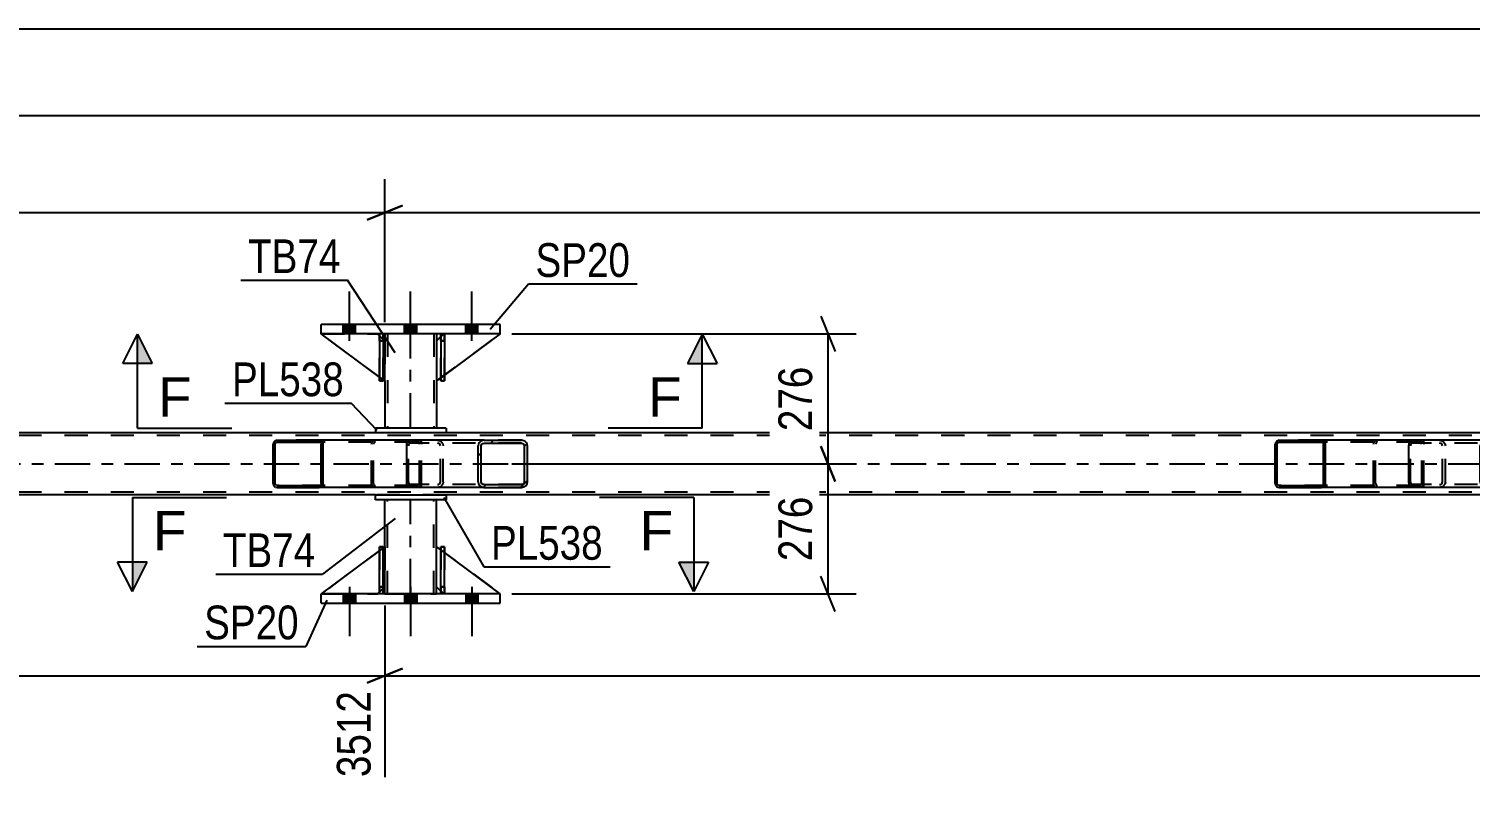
# Model space of a CAD drawing. Header units: millimetres. Extents: x 0 to 841, y 0 to 594.
# Drawn here: x 220.8 to 343.2, y 208.1 to 272.2 of the extents above; entities that cross this region are included whole.
import ezdxf

# ---------------------------------------------------------------- set-up
doc = ezdxf.new("R2010")
doc.units = ezdxf.units.MM
doc.linetypes.add('DXK_LINE_DOT2', pattern=[3.9198, 1.9599, -1.9599])
doc.linetypes.add('DXK_LINE_DOT3', pattern=[5.9187, 2.979, -0.9799, 0.9799, -0.9799])
doc.styles.add('Arial', font='ARIAL.TTF', dxfattribs={"height": 0.2})
doc.styles.add('Arial Narrow', font='ARIALN.TTF', dxfattribs={"height": 0.2})

# ---------------------------------------------------------------- blocks, each defined once
blk = doc.blocks.new('Part-318888822-3218 - 3092')
at = {"linetype": 'Continuous'}
h = blk.add_hatch(dxfattribs=at)
h.set_pattern_fill('', scale=0.7, style=0, pattern_type=0)
h.set_pattern_definition([(45, (330.9124, 237.091), (-1.57154, 1.57154), [])])
h.paths.add_polyline_path([(330.94, 236.97), (330.91, 237.09), (330.84, 237.19), (330.73, 237.26), (330.6, 237.29), (327.02, 237.29), (326.89, 237.26), (326.78, 237.19), (326.71, 237.09), (326.68, 236.97), (326.68, 233.61), (326.71, 233.49), (326.78, 233.38), (326.89, 233.31), (327.02, 233.29), (330.6, 233.29), (330.73, 233.31), (330.84, 233.38), (330.91, 233.49), (330.94, 233.61)])
h.paths.add_polyline_path([(330.76, 233.55), (330.72, 233.5), (330.66, 233.46), (330.6, 233.45), (327.02, 233.45), (326.96, 233.46), (326.9, 233.5), (326.86, 233.55), (326.85, 233.61), (326.85, 236.97), (326.86, 237.03), (326.9, 237.08), (326.96, 237.12), (327.02, 237.13), (330.6, 237.13), (330.66, 237.12), (330.72, 237.08), (330.76, 237.03), (330.77, 236.97), (330.77, 233.61)])
at = {"color": 2, "linetype": 'Continuous'}
for p, q in [((326.71, 237.09), (326.68, 236.97)), ((326.68, 233.61), (326.68, 236.97)), ((326.85, 236.97), (326.86, 237.03)), ((326.85, 233.61), (326.85, 236.97)), ((326.86, 237.03), (326.9, 237.08)), ((327.02, 237.29), (326.89, 237.26)), ((326.9, 237.08), (326.96, 237.12)), ((326.96, 237.12), (327.02, 237.13)), ((327.02, 237.29), (330.6, 237.29)), ((327.02, 237.13), (330.6, 237.13)), ((338.3, 237.29), (330.6, 237.29)), ((330.73, 237.26), (330.6, 237.29)), ((330.6, 237.13), (330.66, 237.12)), ((330.66, 237.12), (330.72, 237.08)), ((330.72, 237.08), (330.76, 237.03)), ((330.76, 237.03), (330.77, 236.97)), ((330.77, 233.61), (330.77, 236.97)), ((330.94, 236.97), (330.91, 237.09)), ((330.94, 233.61), (330.94, 236.97)), ((326.68, 233.61), (326.71, 233.49)), ((326.86, 233.55), (326.85, 233.61)), ((326.9, 233.5), (326.86, 233.55)), ((326.89, 233.31), (327.02, 233.29)), ((326.96, 233.46), (326.9, 233.5)), ((327.02, 233.45), (326.96, 233.46)), ((327.02, 233.45), (330.6, 233.45)), ((327.02, 233.29), (330.6, 233.29)), ((330.66, 233.46), (330.6, 233.45)), ((330.6, 233.29), (330.73, 233.31)), ((338.3, 233.29), (330.6, 233.29)), ((330.72, 233.5), (330.66, 233.46)), ((330.76, 233.55), (330.72, 233.5)), ((330.77, 233.61), (330.76, 233.55)), ((330.91, 233.49), (330.94, 233.61))]:
    blk.add_line(p, q, dxfattribs=at)
at = {"color": 7, "linetype": 'DXK_LINE_DOT2'}
for p, q in [((330.6, 237.29), (327.02, 237.29)), ((338.95, 237.13), (327.02, 237.13)), ((335.03, 236.97), (335.06, 237.09)), ((335.03, 233.61), (335.03, 236.97)), ((335.21, 237.03), (335.2, 236.97)), ((335.2, 233.61), (335.2, 236.97)), ((335.25, 237.08), (335.21, 237.03)), ((335.24, 237.26), (335.37, 237.29)), ((335.31, 237.12), (335.25, 237.08)), ((335.37, 237.13), (335.31, 237.12)), ((338.95, 237.29), (338.3, 237.29)), ((338.95, 237.29), (339.08, 237.26)), ((339.01, 237.12), (338.95, 237.13)), ((339.07, 237.08), (339.01, 237.12)), ((339.1, 237.03), (339.07, 237.08)), ((339.12, 236.97), (339.1, 237.03)), ((339.12, 233.61), (339.12, 236.97)), ((339.26, 237.09), (339.29, 236.97)), ((339.29, 233.61), (339.29, 236.97)), ((338.95, 233.45), (327.02, 233.45)), ((330.6, 233.29), (327.02, 233.29)), ((335.06, 233.49), (335.03, 233.61)), ((335.2, 233.61), (335.21, 233.55)), ((335.21, 233.55), (335.25, 233.5)), ((335.37, 233.29), (335.24, 233.31)), ((335.25, 233.5), (335.27, 233.49)), ((335.27, 233.49), (335.31, 233.46)), ((335.31, 233.46), (335.37, 233.45)), ((338.95, 233.29), (338.3, 233.29)), ((338.95, 233.45), (339.01, 233.46)), ((339.08, 233.31), (338.95, 233.29)), ((339.01, 233.46), (339.07, 233.5)), ((339.07, 233.5), (339.1, 233.55)), ((339.1, 233.55), (339.12, 233.61)), ((339.29, 233.61), (339.26, 233.49))]:
    blk.add_line(p, q, dxfattribs=at)
at = {"color": 2, "linetype": 'Continuous'}
for centre, start, end in [((327.01, 236.95), 110.7583, 155.68), ((330.61, 236.95), 24.32, 69.2417), ((327.01, 233.62), 204.32, 249.2417), ((330.61, 233.62), 290.7583, 335.68)]:
    blk.add_arc(centre, 0.331, start, end, dxfattribs=at)
at = {"color": 7, "linetype": 'DXK_LINE_DOT2'}
for centre, start, end in [((335.36, 236.95), 110.7583, 155.68), ((338.96, 236.95), 24.32, 69.2417), ((335.36, 233.62), 204.32, 249.2417), ((338.96, 233.62), 290.7583, 335.68)]:
    blk.add_arc(centre, 0.331, start, end, dxfattribs=at)
blk = doc.blocks.new('Part-318888822-3228 - 3092')
at = {"color": 7, "linetype": 'DXK_LINE_DOT2'}
for p, q in [((256.1, 228.25), (255.78, 228.25)), ((255.78, 224.85), (255.78, 228.25)), ((255.78, 224.25), (255.78, 228.25)), ((256.1, 228.25), (256.1, 224.85)), ((256.1, 224.25), (256.1, 228.25)), ((256.1, 224.85), (255.78, 224.85)), ((255.78, 224.25), (255.78, 224.85)), ((256.1, 224.25), (255.78, 224.25)), ((256.1, 224.85), (256.1, 224.25)), ((256.1, 224.25), (256.1, 224.25))]:
    blk.add_line(p, q, dxfattribs=at)
blk = doc.blocks.new('Part-318888822-3184 - 3092')
at = {"color": 2, "linetype": 'Continuous'}
for p, q in [((255.43, 224.85), (255.43, 228.25)), ((255.78, 227.99), (255.43, 228.25)), ((260.82, 224.25), (256.1, 227.75)), ((255.78, 224.49), (255.43, 224.85))]:
    blk.add_line(p, q, dxfattribs=at)
at = {"color": 7, "linetype": 'DXK_LINE_DOT2'}
for p, q in [((256.1, 227.75), (255.78, 227.99)), ((256.03, 224.25), (255.78, 224.49)), ((260.83, 224.25), (256.03, 224.25)), ((260.82, 224.25), (260.83, 224.25)), ((260.83, 224.25), (260.82, 224.25))]:
    blk.add_line(p, q, dxfattribs=at)
blk = doc.blocks.new('Part-318888822-3249 - 3092')
at = {"color": 2, "linetype": 'Continuous'}
for p, q in [((245.62, 223.45), (245.62, 224.25)), ((260.82, 224.25), (245.62, 224.25)), ((260.82, 223.45), (260.82, 224.25)), ((245.62, 223.45), (260.82, 223.45))]:
    blk.add_line(p, q, dxfattribs=at)
at = {"color": 7, "linetype": 'DXK_LINE_DOT2'}
for p, q in [((245.62, 223.45), (245.62, 224.25)), ((260.82, 223.45), (260.82, 224.25))]:
    blk.add_line(p, q, dxfattribs=at)
blk = doc.blocks.new('Part-318888822-3185 - 3092')
at = {"color": 7, "linetype": 'DXK_LINE_DOT2'}
for p, q in [((255.43, 224.85), (255.43, 228.25)), ((255.43, 228.25), (260.83, 224.25)), ((256.03, 224.25), (255.43, 224.85)), ((260.83, 224.25), (256.03, 224.25))]:
    blk.add_line(p, q, dxfattribs=at)
blk = doc.blocks.new('Part-318888822-3186 - 3092')
at = {"color": 7, "linetype": 'DXK_LINE_DOT2'}
for p, q in [((255.78, 245.73), (255.78, 246.33)), ((255.78, 246.33), (255.78, 246.33)), ((255.78, 246.33), (255.78, 242.33)), ((256.1, 246.33), (255.78, 246.33)), ((256.1, 245.73), (256.1, 246.33)), ((256.1, 242.33), (256.1, 246.33)), ((255.78, 242.33), (255.78, 245.73)), ((255.78, 245.73), (256.1, 245.73)), ((256.1, 245.73), (256.1, 242.33)), ((255.78, 242.33), (256.1, 242.33))]:
    blk.add_line(p, q, dxfattribs=at)
blk = doc.blocks.new('Part-318888822-3251 - 3092')
at = {"color": 7, "linetype": 'DXK_LINE_DOT2'}
for p, q in [((250.58, 245.73), (250.58, 246.33)), ((250.58, 246.33), (250.58, 246.33)), ((250.58, 246.33), (250.58, 242.33)), ((250.9, 246.33), (250.58, 246.33)), ((250.9, 245.73), (250.9, 246.33)), ((250.9, 242.33), (250.9, 246.33)), ((250.58, 242.33), (250.58, 245.73)), ((250.58, 245.73), (250.9, 245.73)), ((250.9, 245.73), (250.9, 242.33)), ((250.58, 242.33), (250.9, 242.33))]:
    blk.add_line(p, q, dxfattribs=at)
blk = doc.blocks.new('Part-318888822-3187 - 3092')
at = {"color": 2, "linetype": 'Continuous'}
for p, q in [((250.58, 227.92), (245.63, 224.25)), ((251.02, 228.25), (250.9, 228.15)), ((251.02, 224.85), (251.02, 228.25)), ((250.58, 224.4), (250.42, 224.25)), ((251.02, 224.85), (250.9, 224.72)), ((251.02, 224.85), (251.02, 224.85))]:
    blk.add_line(p, q, dxfattribs=at)
at = {"color": 7, "linetype": 'DXK_LINE_DOT2'}
for p, q in [((250.9, 228.15), (250.58, 227.92)), ((251.02, 224.85), (251.02, 228.25)), ((245.63, 224.25), (250.42, 224.25)), ((251.02, 224.85), (250.42, 224.25)), ((250.9, 224.72), (250.58, 224.4))]:
    blk.add_line(p, q, dxfattribs=at)
blk = doc.blocks.new('Part-318888822-3188 - 3092')
at = {"color": 7, "linetype": 'DXK_LINE_DOT2'}
for p, q in [((251.02, 228.25), (245.63, 224.25)), ((251.02, 224.85), (251.02, 228.25)), ((251.02, 228.25), (251.02, 224.85)), ((245.63, 224.25), (250.42, 224.25)), ((250.42, 224.25), (251.02, 224.85)), ((251.02, 224.85), (250.42, 224.25)), ((251.02, 224.85), (251.02, 224.85))]:
    blk.add_line(p, q, dxfattribs=at)
blk = doc.blocks.new('Part-318888822-3189 - 3092')
at = {"color": 2, "linetype": 'Continuous'}
for p, q in [((250.58, 224.25), (250.58, 228.25)), ((250.58, 228.25), (250.9, 228.25)), ((250.9, 224.25), (250.9, 228.25)), ((250.58, 224.25), (250.58, 224.25)), ((250.9, 224.25), (250.58, 224.25))]:
    blk.add_line(p, q, dxfattribs=at)
at = {"color": 7, "linetype": 'DXK_LINE_DOT2'}
for p, q in [((250.58, 228.25), (250.58, 224.85)), ((250.9, 224.85), (250.9, 228.25)), ((250.58, 224.85), (250.58, 224.25)), ((250.58, 224.85), (250.9, 224.85)), ((250.9, 224.25), (250.9, 224.85)), ((250.9, 224.25), (250.9, 224.25))]:
    blk.add_line(p, q, dxfattribs=at)
blk = doc.blocks.new('Part-318888822-3191 - 3092')
at = {"color": 7, "linetype": 'DXK_LINE_DOT2'}
for p, q in [((250.9, 228.25), (250.58, 228.25)), ((250.58, 224.85), (250.58, 228.25)), ((250.58, 224.25), (250.58, 228.25)), ((250.9, 228.25), (250.9, 224.85)), ((250.9, 224.25), (250.9, 228.25)), ((250.9, 224.85), (250.58, 224.85)), ((250.58, 224.25), (250.58, 224.85)), ((250.9, 224.25), (250.58, 224.25)), ((250.9, 224.85), (250.9, 224.25)), ((250.9, 224.25), (250.9, 224.25))]:
    blk.add_line(p, q, dxfattribs=at)
blk = doc.blocks.new('Part-318888822-3257 - 3092')
at = {"color": 2, "linetype": 'Continuous'}
for p, q in [((251.02, 246.33), (251.02, 245.73)), ((255.42, 246.33), (255.42, 245.73)), ((251.02, 242.33), (251.02, 238.33)), ((255.42, 242.33), (255.42, 238.33))]:
    blk.add_line(p, q, dxfattribs=at)
at = {"color": 7, "linetype": 'DXK_LINE_DOT2'}
for p, q in [((255.42, 246.33), (251.02, 246.33)), ((251.26, 246.33), (251.26, 238.33)), ((255.18, 246.33), (255.18, 238.33)), ((251.02, 245.73), (251.02, 242.33)), ((255.42, 245.73), (255.42, 242.33)), ((255.42, 238.33), (251.02, 238.33))]:
    blk.add_line(p, q, dxfattribs=at)
at = {"color": 7, "linetype": 'DXK_LINE_DOT3'}
blk.add_line((253.22, 238.33), (253.22, 246.33), dxfattribs=at)
blk = doc.blocks.new('Part-318888822-3193 - 3092')
at = {"linetype": 'Continuous'}
h = blk.add_hatch(dxfattribs=at)
h.set_pattern_fill('', scale=0.7, style=0, pattern_type=0)
h.set_pattern_definition([(45, (348.245, 236.9922), (-1.57154, 1.57154), [])])
h.paths.add_polyline_path([(348.28, 236.81), (348.24, 236.99), (348.14, 237.15), (347.97, 237.25), (347.78, 237.29), (344.6, 237.29), (344.4, 237.25), (344.24, 237.15), (344.13, 236.99), (344.09, 236.81), (344.09, 233.77), (344.13, 233.58), (344.24, 233.43), (344.4, 233.33), (344.6, 233.29), (347.78, 233.29), (347.97, 233.33), (348.14, 233.43), (348.24, 233.58), (348.28, 233.77)])
h.paths.add_polyline_path([(348.01, 233.68), (347.96, 233.6), (347.88, 233.55), (347.78, 233.53), (344.6, 233.53), (344.5, 233.55), (344.42, 233.6), (344.36, 233.68), (344.34, 233.77), (344.34, 236.81), (344.36, 236.9), (344.42, 236.98), (344.5, 237.03), (344.6, 237.05), (347.78, 237.05), (347.88, 237.03), (347.96, 236.98), (348.01, 236.9), (348.03, 236.81), (348.03, 233.77)])
at = {"color": 2, "linetype": 'Continuous'}
for p, q in [((338.02, 236.81), (338.05, 236.99)), ((338.02, 233.77), (338.02, 236.81)), ((338.05, 236.99), (338.1, 237.15)), ((338.1, 237.15), (338.19, 237.25)), ((338.19, 237.25), (338.3, 237.29)), ((344.6, 237.29), (338.3, 237.29)), ((344.13, 236.99), (344.09, 236.81)), ((344.09, 233.77), (344.09, 236.81)), ((344.34, 236.81), (344.36, 236.9)), ((344.34, 233.77), (344.34, 236.81)), ((344.36, 236.9), (344.42, 236.98)), ((344.6, 237.29), (344.4, 237.25)), ((344.42, 236.98), (344.5, 237.03)), ((344.5, 237.03), (344.6, 237.05)), ((344.6, 237.29), (347.78, 237.29)), ((344.6, 237.05), (347.78, 237.05)), ((347.97, 237.25), (347.78, 237.29)), ((347.78, 237.05), (347.88, 237.03)), ((347.88, 237.03), (347.96, 236.98)), ((347.96, 236.98), (348.01, 236.9)), ((348.01, 236.9), (348.03, 236.81)), ((348.03, 233.77), (348.03, 236.81)), ((348.28, 236.81), (348.24, 236.99)), ((348.28, 233.77), (348.28, 236.81)), ((338.05, 233.58), (338.02, 233.77)), ((338.1, 233.43), (338.05, 233.58)), ((338.19, 233.33), (338.1, 233.43)), ((338.3, 233.29), (338.19, 233.33)), ((344.6, 233.29), (338.3, 233.29)), ((344.09, 233.77), (344.13, 233.58)), ((344.36, 233.68), (344.34, 233.77)), ((344.42, 233.6), (344.36, 233.68)), ((344.4, 233.33), (344.6, 233.29)), ((344.5, 233.55), (344.42, 233.6)), ((344.6, 233.53), (344.5, 233.55)), ((344.6, 233.53), (347.78, 233.53)), ((344.6, 233.29), (347.78, 233.29)), ((347.88, 233.55), (347.78, 233.53)), ((347.78, 233.29), (347.97, 233.33)), ((347.96, 233.6), (347.88, 233.55)), ((348.01, 233.68), (347.96, 233.6)), ((348.03, 233.77), (348.01, 233.68)), ((348.24, 233.58), (348.28, 233.77))]:
    blk.add_line(p, q, dxfattribs=at)
at = {"color": 7, "linetype": 'DXK_LINE_DOT2'}
for p, q in [((338.17, 236.9), (338.16, 236.81)), ((338.16, 233.77), (338.16, 236.81)), ((338.2, 236.98), (338.17, 236.9)), ((338.24, 237.03), (338.2, 236.98)), ((338.3, 237.05), (338.24, 237.03)), ((347.78, 237.05), (338.3, 237.05)), ((339.29, 237.05), (339.29, 237.29)), ((340.63, 237.29), (340.82, 237.25)), ((340.73, 237.03), (340.63, 237.05)), ((340.81, 236.98), (340.73, 237.03)), ((340.86, 236.9), (340.81, 236.98)), ((340.88, 236.81), (340.86, 236.9)), ((340.88, 233.77), (340.88, 236.81)), ((341.09, 236.99), (341.13, 236.81)), ((341.13, 233.77), (341.13, 236.81)), ((347.78, 237.29), (344.6, 237.29)), ((338.16, 233.77), (338.17, 233.68)), ((338.17, 233.68), (338.2, 233.6)), ((338.2, 233.6), (338.24, 233.55)), ((338.24, 233.55), (338.3, 233.53)), ((347.78, 233.53), (338.3, 233.53)), ((339.29, 233.29), (339.29, 233.53)), ((340.63, 233.53), (340.73, 233.55)), ((340.82, 233.33), (340.63, 233.29)), ((340.73, 233.55), (340.81, 233.6)), ((340.81, 233.6), (340.86, 233.68)), ((340.86, 233.68), (340.88, 233.77)), ((341.13, 233.77), (341.09, 233.58)), ((347.78, 233.29), (344.6, 233.29))]:
    blk.add_line(p, q, dxfattribs=at)
for centre, start, end in [((340.64, 236.79), 23.8494, 68.8059), ((340.64, 233.78), 291.1941, 336.1506)]:
    blk.add_arc(centre, 0.492, start, end, dxfattribs=at)
at = {"color": 2, "linetype": 'Continuous'}
for centre, start, end in [((344.58, 236.79), 111.1941, 156.1506), ((347.8, 236.79), 23.8494, 68.8059), ((344.58, 233.78), 203.8494, 248.8059), ((347.8, 233.78), 291.1941, 336.1506)]:
    blk.add_arc(centre, 0.492, start, end, dxfattribs=at)
blk = doc.blocks.new('Part-318888822-3195 - 3092')
at = {"color": 2, "linetype": 'Continuous'}
for p, q in [((250.9, 246.33), (250.58, 246.33)), ((250.58, 246.33), (250.58, 242.33)), ((250.9, 246.33), (250.9, 246.33)), ((250.9, 246.33), (250.9, 242.33)), ((250.9, 242.33), (250.58, 242.33))]:
    blk.add_line(p, q, dxfattribs=at)
at = {"color": 7, "linetype": 'DXK_LINE_DOT2'}
for p, q in [((250.58, 245.73), (250.58, 246.33)), ((250.9, 245.73), (250.9, 246.33)), ((250.9, 246.33), (250.9, 246.33)), ((250.9, 245.73), (250.58, 245.73)), ((250.58, 245.73), (250.58, 242.33)), ((250.9, 242.33), (250.9, 245.73))]:
    blk.add_line(p, q, dxfattribs=at)
blk = doc.blocks.new('Part-318888822-3196 - 3092')
at = {"color": 7, "linetype": 'DXK_LINE_DOT2'}
for p, q in [((251.02, 242.33), (245.63, 246.33)), ((245.63, 246.33), (250.42, 246.33)), ((250.42, 246.33), (251.02, 245.73)), ((251.02, 245.73), (250.42, 246.33)), ((251.02, 245.73), (251.02, 242.33)), ((251.02, 245.73), (251.02, 245.73)), ((251.02, 245.73), (251.02, 242.33))]:
    blk.add_line(p, q, dxfattribs=at)
blk = doc.blocks.new('Part-318888822-3197 - 3092')
at = {"color": 2, "linetype": 'Continuous'}
for p, q in [((250.58, 242.66), (245.63, 246.33)), ((250.58, 246.17), (250.42, 246.33)), ((251.02, 245.73), (250.9, 245.85)), ((251.02, 245.73), (251.02, 245.73)), ((251.02, 242.33), (251.02, 245.73)), ((250.9, 242.42), (251.02, 242.33)), ((251.02, 242.33), (251.02, 242.33))]:
    blk.add_line(p, q, dxfattribs=at)
at = {"color": 7, "linetype": 'DXK_LINE_DOT2'}
for p, q in [((250.42, 246.33), (245.63, 246.33)), ((250.42, 246.33), (251.02, 245.73)), ((250.9, 245.85), (250.58, 246.17)), ((251.02, 245.73), (251.02, 242.33)), ((250.9, 242.42), (250.58, 242.66))]:
    blk.add_line(p, q, dxfattribs=at)
blk = doc.blocks.new('Part-318888822-3198 - 3092')
at = {"color": 7, "linetype": 'DXK_LINE_DOT2'}
for p, q in [((256.03, 246.33), (255.43, 245.73)), ((255.43, 242.33), (260.83, 246.33)), ((260.83, 246.33), (256.03, 246.33)), ((255.43, 245.73), (255.43, 242.33))]:
    blk.add_line(p, q, dxfattribs=at)
blk = doc.blocks.new('Part-318888822-3199 - 3092')
at = {"color": 7, "linetype": 'DXK_LINE_DOT2'}
for p, q in [((256.03, 246.33), (255.78, 246.08)), ((260.83, 246.33), (256.03, 246.33)), ((256.1, 242.83), (255.78, 242.59))]:
    blk.add_line(p, q, dxfattribs=at)
at = {"color": 2, "linetype": 'Continuous'}
for p, q in [((260.83, 246.33), (256.1, 242.83)), ((255.78, 246.08), (255.43, 245.73)), ((255.43, 245.73), (255.43, 242.33)), ((255.78, 242.59), (255.43, 242.33))]:
    blk.add_line(p, q, dxfattribs=at)
blk = doc.blocks.new('Part-318888822-3226 - 3092')
at = {"color": 2, "linetype": 'Continuous'}
for p, q in [((255.78, 224.25), (255.78, 228.25)), ((255.78, 228.25), (256.1, 228.25)), ((256.1, 224.25), (256.1, 228.25)), ((255.78, 224.25), (255.78, 224.25)), ((256.1, 224.25), (255.78, 224.25))]:
    blk.add_line(p, q, dxfattribs=at)
at = {"color": 7, "linetype": 'DXK_LINE_DOT2'}
for p, q in [((255.78, 228.25), (255.78, 224.85)), ((256.1, 224.85), (256.1, 228.25)), ((255.78, 224.85), (255.78, 224.25)), ((255.78, 224.85), (256.1, 224.85)), ((256.1, 224.25), (256.1, 224.85)), ((256.1, 224.25), (256.1, 224.25))]:
    blk.add_line(p, q, dxfattribs=at)
blk = doc.blocks.new('Part-318888822-3234 - 3092')
at = {"color": 2, "linetype": 'Continuous'}
for p, q in [((250.23, 232.65), (256.23, 232.65)), ((250.23, 232.25), (250.23, 232.65)), ((256.23, 232.25), (250.23, 232.25)), ((256.23, 232.65), (256.23, 232.25))]:
    blk.add_line(p, q, dxfattribs=at)
blk = doc.blocks.new('Part-318888822-3239 - 3092')
at = {"color": 2, "linetype": 'Continuous'}
for p, q in [((251.02, 228.25), (251.02, 232.25)), ((255.42, 228.25), (255.42, 232.25)), ((251.02, 224.25), (251.02, 224.85)), ((255.42, 224.25), (255.42, 224.85))]:
    blk.add_line(p, q, dxfattribs=at)
at = {"color": 7, "linetype": 'DXK_LINE_DOT2'}
for p, q in [((255.42, 232.25), (251.02, 232.25)), ((251.26, 224.25), (251.26, 232.25)), ((255.18, 224.25), (255.18, 232.25)), ((251.02, 224.85), (251.02, 228.25)), ((255.42, 224.85), (255.42, 228.25)), ((251.02, 224.25), (255.42, 224.25))]:
    blk.add_line(p, q, dxfattribs=at)
at = {"color": 7, "linetype": 'DXK_LINE_DOT3'}
blk.add_line((253.22, 224.25), (253.22, 232.25), dxfattribs=at)
blk = doc.blocks.new('Part-318888822-3244 - 3092')
at = {"color": 2, "linetype": 'Continuous'}
for p, q in [((245.62, 246.33), (245.62, 247.13)), ((260.82, 247.13), (245.62, 247.13)), ((260.82, 246.33), (245.62, 246.33)), ((260.82, 246.33), (260.82, 247.13))]:
    blk.add_line(p, q, dxfattribs=at)
at = {"color": 7, "linetype": 'DXK_LINE_DOT2'}
for p, q in [((245.62, 246.33), (245.62, 247.13)), ((260.82, 246.33), (260.82, 247.13))]:
    blk.add_line(p, q, dxfattribs=at)
blk = doc.blocks.new('Part-318888822-3267 - 3092')
at = {"linetype": 'Continuous'}
h = blk.add_hatch(dxfattribs=at)
h.set_pattern_fill('', scale=0.7, style=0, pattern_type=0)
h.set_pattern_definition([(45, (245.778, 237.091), (-1.57154, 1.57154), [])])
h.paths.add_polyline_path([(245.8, 236.97), (245.78, 237.09), (245.7, 237.19), (245.59, 237.26), (245.46, 237.29), (241.89, 237.29), (241.76, 237.26), (241.65, 237.19), (241.57, 237.09), (241.55, 236.97), (241.55, 233.61), (241.57, 233.49), (241.65, 233.38), (241.76, 233.31), (241.89, 233.29), (245.46, 233.29), (245.59, 233.31), (245.7, 233.38), (245.78, 233.49), (245.8, 233.61)])
h.paths.add_polyline_path([(245.62, 233.55), (245.58, 233.5), (245.53, 233.46), (245.46, 233.45), (241.89, 233.45), (241.82, 233.46), (241.77, 233.5), (241.73, 233.55), (241.72, 233.61), (241.72, 236.97), (241.73, 237.03), (241.77, 237.08), (241.82, 237.12), (241.89, 237.13), (245.46, 237.13), (245.53, 237.12), (245.58, 237.08), (245.62, 237.03), (245.63, 236.97), (245.63, 233.61)])
at = {"color": 2, "linetype": 'Continuous'}
for p, q in [((241.57, 237.09), (241.55, 236.97)), ((241.55, 233.61), (241.55, 236.97)), ((241.72, 236.97), (241.73, 237.03)), ((241.72, 233.61), (241.72, 236.97)), ((241.73, 237.03), (241.77, 237.08)), ((241.89, 237.29), (241.76, 237.26)), ((241.77, 237.08), (241.82, 237.12)), ((241.82, 237.12), (241.89, 237.13)), ((241.89, 237.29), (245.46, 237.29)), ((241.89, 237.13), (245.46, 237.13)), ((253.16, 237.29), (245.46, 237.29)), ((245.59, 237.26), (245.46, 237.29)), ((245.46, 237.13), (245.53, 237.12)), ((245.53, 237.12), (245.58, 237.08)), ((245.58, 237.08), (245.62, 237.03)), ((245.62, 237.03), (245.63, 236.97)), ((245.63, 233.61), (245.63, 236.97)), ((245.8, 236.97), (245.78, 237.09)), ((245.8, 233.61), (245.8, 236.97)), ((241.55, 233.61), (241.57, 233.49)), ((241.73, 233.55), (241.72, 233.61)), ((241.77, 233.5), (241.73, 233.55)), ((241.76, 233.31), (241.89, 233.29)), ((241.82, 233.46), (241.77, 233.5)), ((241.89, 233.45), (241.82, 233.46)), ((241.89, 233.45), (245.46, 233.45)), ((241.89, 233.29), (245.46, 233.29)), ((245.53, 233.46), (245.46, 233.45)), ((245.46, 233.29), (245.59, 233.31)), ((253.16, 233.29), (245.46, 233.29)), ((245.58, 233.5), (245.53, 233.46)), ((245.62, 233.55), (245.58, 233.5)), ((245.63, 233.61), (245.62, 233.55)), ((245.78, 233.49), (245.8, 233.61))]:
    blk.add_line(p, q, dxfattribs=at)
at = {"color": 7, "linetype": 'DXK_LINE_DOT2'}
for p, q in [((245.46, 237.29), (241.89, 237.29)), ((253.81, 237.13), (241.89, 237.13)), ((249.9, 236.97), (249.92, 237.09)), ((249.9, 233.61), (249.9, 236.97)), ((250.08, 237.03), (250.07, 236.97)), ((250.07, 233.61), (250.07, 236.97)), ((250.12, 237.08), (250.08, 237.03)), ((250.11, 237.26), (250.24, 237.29)), ((250.17, 237.12), (250.12, 237.08)), ((250.24, 237.13), (250.17, 237.12)), ((253.81, 237.29), (253.16, 237.29)), ((253.81, 237.29), (253.94, 237.26)), ((253.88, 237.12), (253.81, 237.13)), ((253.93, 237.08), (253.88, 237.12)), ((253.97, 237.03), (253.93, 237.08)), ((253.98, 236.97), (253.97, 237.03)), ((253.98, 233.61), (253.98, 236.97)), ((254.13, 237.09), (254.15, 236.99)), ((254.15, 236.99), (254.15, 236.97)), ((254.15, 233.61), (254.15, 236.97)), ((253.81, 233.45), (241.89, 233.45)), ((245.46, 233.29), (241.89, 233.29)), ((249.92, 233.49), (249.9, 233.61)), ((250.07, 233.61), (250.08, 233.55)), ((250.08, 233.55), (250.12, 233.5)), ((250.24, 233.29), (250.11, 233.31)), ((250.12, 233.5), (250.13, 233.49)), ((250.13, 233.49), (250.17, 233.46)), ((250.17, 233.46), (250.24, 233.45)), ((253.81, 233.29), (253.16, 233.29)), ((253.81, 233.45), (253.88, 233.46)), ((253.94, 233.31), (253.81, 233.29)), ((253.88, 233.46), (253.93, 233.5)), ((253.93, 233.5), (253.97, 233.55)), ((253.97, 233.55), (253.98, 233.61)), ((254.15, 233.58), (254.13, 233.49)), ((254.15, 233.61), (254.15, 233.58))]:
    blk.add_line(p, q, dxfattribs=at)
at = {"color": 2, "linetype": 'Continuous'}
for centre, start, end in [((241.87, 236.95), 110.7583, 155.68), ((245.48, 236.95), 24.32, 69.2417), ((241.87, 233.62), 204.32, 249.2417), ((245.48, 233.62), 290.7583, 335.68)]:
    blk.add_arc(centre, 0.331, start, end, dxfattribs=at)
at = {"color": 7, "linetype": 'DXK_LINE_DOT2'}
for centre, start, end in [((250.22, 236.95), 110.7583, 155.6801), ((253.83, 236.95), 24.3199, 69.2417), ((250.22, 233.62), 204.3199, 249.2417), ((253.83, 233.62), 290.7583, 335.6801)]:
    blk.add_arc(centre, 0.331, start, end, dxfattribs=at)
blk = doc.blocks.new('Part-318888822-3268 - 3092')
at = {"linetype": 'Continuous'}
h = blk.add_hatch(dxfattribs=at)
h.set_pattern_fill('', scale=0.7, style=0, pattern_type=0)
h.set_pattern_definition([(45, (263.1108, 236.9922), (-1.57154, 1.57154), [])])
h.paths.add_polyline_path([(263.15, 236.81), (263.11, 236.99), (263, 237.15), (262.84, 237.25), (262.65, 237.29), (259.46, 237.29), (259.27, 237.25), (259.11, 237.15), (259, 236.99), (258.96, 236.81), (258.96, 233.77), (259, 233.58), (259.11, 233.43), (259.27, 233.33), (259.46, 233.29), (262.65, 233.29), (262.84, 233.33), (263, 233.43), (263.11, 233.58), (263.15, 233.77)])
h.paths.add_polyline_path([(262.88, 233.68), (262.82, 233.6), (262.74, 233.55), (262.65, 233.53), (259.46, 233.53), (259.37, 233.55), (259.28, 233.6), (259.23, 233.68), (259.21, 233.77), (259.21, 236.81), (259.23, 236.9), (259.28, 236.98), (259.37, 237.03), (259.46, 237.05), (262.65, 237.05), (262.74, 237.03), (262.82, 236.98), (262.88, 236.9), (262.9, 236.81), (262.9, 233.77)])
at = {"color": 2, "linetype": 'Continuous'}
for p, q in [((252.89, 236.81), (252.91, 236.99)), ((252.89, 233.77), (252.89, 236.81)), ((252.91, 236.99), (252.97, 237.15)), ((252.97, 237.15), (253.06, 237.25)), ((253.06, 237.25), (253.16, 237.29)), ((259.46, 237.29), (253.16, 237.29)), ((259, 236.99), (258.96, 236.81)), ((258.96, 233.77), (258.96, 236.81)), ((259.21, 236.81), (259.23, 236.9)), ((259.21, 233.77), (259.21, 236.81)), ((259.23, 236.9), (259.28, 236.98)), ((259.46, 237.29), (259.27, 237.25)), ((259.28, 236.98), (259.37, 237.03)), ((259.37, 237.03), (259.46, 237.05)), ((259.46, 237.29), (262.65, 237.29)), ((259.46, 237.05), (262.65, 237.05)), ((262.84, 237.25), (262.65, 237.29)), ((262.65, 237.05), (262.74, 237.03)), ((262.74, 237.03), (262.82, 236.98)), ((262.82, 236.98), (262.88, 236.9)), ((262.88, 236.9), (262.9, 236.81)), ((262.9, 233.77), (262.9, 236.81)), ((263.15, 236.81), (263.11, 236.99)), ((263.15, 233.77), (263.15, 236.81)), ((252.91, 233.58), (252.89, 233.77)), ((252.97, 233.43), (252.91, 233.58)), ((253.06, 233.33), (252.97, 233.43)), ((253.16, 233.29), (253.06, 233.33)), ((259.46, 233.29), (253.16, 233.29)), ((258.96, 233.77), (259, 233.58)), ((259.23, 233.68), (259.21, 233.77)), ((259.28, 233.6), (259.23, 233.68)), ((259.27, 233.33), (259.46, 233.29)), ((259.37, 233.55), (259.28, 233.6)), ((259.46, 233.53), (259.37, 233.55)), ((259.46, 233.53), (262.65, 233.53)), ((259.46, 233.29), (262.65, 233.29)), ((262.74, 233.55), (262.65, 233.53)), ((262.65, 233.29), (262.84, 233.33)), ((262.82, 233.6), (262.74, 233.55)), ((262.88, 233.68), (262.82, 233.6)), ((262.9, 233.77), (262.88, 233.68)), ((263.11, 233.58), (263.15, 233.77))]:
    blk.add_line(p, q, dxfattribs=at)
at = {"color": 7, "linetype": 'DXK_LINE_DOT2'}
for p, q in [((253.04, 236.9), (253.03, 236.81)), ((253.03, 233.77), (253.03, 236.81)), ((253.07, 236.98), (253.04, 236.9)), ((253.11, 237.03), (253.07, 236.98)), ((253.16, 237.05), (253.11, 237.03)), ((262.65, 237.05), (253.16, 237.05)), ((254.15, 237.05), (254.15, 237.29)), ((255.5, 237.29), (255.69, 237.25)), ((255.59, 237.03), (255.5, 237.05)), ((255.67, 236.98), (255.59, 237.03)), ((255.73, 236.9), (255.67, 236.98)), ((255.75, 236.81), (255.73, 236.9)), ((255.75, 233.77), (255.75, 236.81)), ((255.96, 236.99), (256, 236.81)), ((256, 233.77), (256, 236.81)), ((262.65, 237.29), (259.46, 237.29)), ((253.03, 233.77), (253.04, 233.68)), ((253.04, 233.68), (253.07, 233.6)), ((253.07, 233.6), (253.11, 233.55)), ((253.11, 233.55), (253.16, 233.53)), ((262.65, 233.53), (253.16, 233.53)), ((254.15, 233.29), (254.15, 233.53)), ((255.5, 233.53), (255.59, 233.55)), ((255.69, 233.33), (255.5, 233.29)), ((255.59, 233.55), (255.67, 233.6)), ((255.67, 233.6), (255.73, 233.68)), ((255.73, 233.68), (255.75, 233.77)), ((256, 233.77), (255.96, 233.58)), ((262.65, 233.29), (259.46, 233.29))]:
    blk.add_line(p, q, dxfattribs=at)
for centre, start, end in [((255.51, 236.79), 23.8494, 68.8059), ((255.51, 233.78), 291.1941, 336.1506)]:
    blk.add_arc(centre, 0.492, start, end, dxfattribs=at)
at = {"color": 2, "linetype": 'Continuous'}
for centre, start, end in [((259.45, 236.79), 111.1941, 156.1506), ((262.66, 236.79), 23.8494, 68.8059), ((259.45, 233.78), 203.8494, 248.8059), ((262.66, 233.78), 291.1941, 336.1506)]:
    blk.add_arc(centre, 0.492, start, end, dxfattribs=at)
blk = doc.blocks.new('Part-318888822-3273 - 3092')
at = {"color": 2, "linetype": 'Continuous'}
for p, q in [((256.1, 246.33), (255.78, 246.33)), ((255.78, 246.33), (255.78, 242.33)), ((256.1, 246.33), (256.1, 246.33)), ((256.1, 246.33), (256.1, 242.33)), ((256.1, 242.33), (255.78, 242.33))]:
    blk.add_line(p, q, dxfattribs=at)
at = {"color": 7, "linetype": 'DXK_LINE_DOT2'}
for p, q in [((255.78, 245.73), (255.78, 246.33)), ((256.1, 245.73), (256.1, 246.33)), ((256.1, 246.33), (256.1, 246.33)), ((256.1, 245.73), (255.78, 245.73)), ((255.78, 245.73), (255.78, 242.33)), ((256.1, 242.33), (256.1, 245.73))]:
    blk.add_line(p, q, dxfattribs=at)
blk = doc.blocks.new('Part-318888822-3284 - 3092')
at = {"color": 2, "linetype": 'Continuous'}
for p, q in [((256.23, 238.33), (250.23, 238.33)), ((250.23, 238.33), (250.23, 237.93)), ((256.23, 237.93), (250.23, 237.93)), ((256.23, 238.33), (256.23, 237.93))]:
    blk.add_line(p, q, dxfattribs=at)
blk = doc.blocks.new('Part-318888822-3333 - 3092')
at = {"color": 7, "linetype": 'DXK_LINE_DOT2'}
for p, q in [((774.56, 237.69), (110.21, 237.69)), ((256.23, 237.93), (250.23, 237.93)), ((774.56, 232.89), (110.21, 232.89)), ((256.23, 232.65), (250.23, 232.65))]:
    blk.add_line(p, q, dxfattribs=at)
at = {"color": 2, "linetype": 'Continuous'}
for p, q in [((250.23, 237.93), (111.56, 237.93)), ((505.44, 237.93), (256.23, 237.93)), ((250.23, 232.65), (111.56, 232.65)), ((505.44, 232.65), (256.23, 232.65))]:
    blk.add_line(p, q, dxfattribs=at)
at = {"color": 7, "linetype": 'DXK_LINE_DOT3'}
blk.add_line((110.55, 235.29), (774.56, 235.29), dxfattribs=at)
blk = doc.blocks.new('Bolt-318888822-3383 - 3092')
at = {"linetype": 'Continuous'}
for points in [[(247.5, 246.33), (248.54, 246.33), (248.54, 247.13), (247.5, 247.13)], [(247.5, 246.33), (248.54, 246.33), (248.54, 247.13), (247.5, 247.13)], [(247.5, 246.33), (248.54, 246.33), (248.54, 247.13), (247.5, 247.13)], [(252.7, 246.33), (253.74, 246.33), (253.74, 247.13), (252.7, 247.13)], [(252.7, 246.33), (253.74, 246.33), (253.74, 247.13), (252.7, 247.13)], [(257.9, 246.33), (258.94, 246.33), (258.94, 247.13), (257.9, 247.13)], [(257.9, 246.33), (258.94, 246.33), (258.94, 247.13), (257.9, 247.13)], [(257.9, 246.33), (258.94, 246.33), (258.94, 247.13), (257.9, 247.13)]]:
    blk.add_hatch(color=1, dxfattribs=at).paths.add_polyline_path(points)
at = {"color": 1, "linetype": 'Continuous'}
for p, q in [((248.02, 245.73), (248.02, 249.93)), ((248.02, 245.73), (248.02, 249.93)), ((248.02, 245.73), (248.02, 249.93)), ((253.22, 245.73), (253.22, 249.93)), ((253.22, 245.73), (253.22, 249.93)), ((258.42, 245.73), (258.42, 249.93)), ((258.42, 245.73), (258.42, 249.93)), ((258.42, 245.73), (258.42, 249.93)), ((247.5, 246.33), (247.5, 247.13)), ((247.5, 246.33), (247.5, 247.13)), ((247.5, 246.33), (247.5, 247.13)), ((248.54, 246.33), (248.54, 247.13)), ((248.54, 246.33), (248.54, 247.13)), ((248.54, 246.33), (248.54, 247.13)), ((252.7, 246.33), (252.7, 247.13)), ((252.7, 246.33), (252.7, 247.13)), ((253.74, 246.33), (253.74, 247.13)), ((253.74, 246.33), (253.74, 247.13)), ((257.9, 246.33), (257.9, 247.13)), ((257.9, 246.33), (257.9, 247.13)), ((257.9, 246.33), (257.9, 247.13)), ((258.94, 246.33), (258.94, 247.13)), ((258.94, 246.33), (258.94, 247.13)), ((258.94, 246.33), (258.94, 247.13))]:
    blk.add_line(p, q, dxfattribs=at)
blk = doc.blocks.new('Bolt-318888822-3384 - 3092')
at = {"linetype": 'Continuous'}
for points in [[(248.54, 224.25), (247.5, 224.25), (247.5, 223.45), (248.54, 223.45)], [(248.54, 224.25), (247.5, 224.25), (247.5, 223.45), (248.54, 223.45)], [(248.54, 224.25), (247.5, 224.25), (247.5, 223.45), (248.54, 223.45)], [(253.74, 224.25), (252.7, 224.25), (252.7, 223.45), (253.74, 223.45)], [(253.74, 224.25), (252.7, 224.25), (252.7, 223.45), (253.74, 223.45)], [(258.94, 224.25), (257.9, 224.25), (257.9, 223.45), (258.94, 223.45)], [(258.94, 224.25), (257.9, 224.25), (257.9, 223.45), (258.94, 223.45)], [(258.94, 224.25), (257.9, 224.25), (257.9, 223.45), (258.94, 223.45)]]:
    blk.add_hatch(color=1, dxfattribs=at).paths.add_polyline_path(points)
at = {"color": 1, "linetype": 'Continuous'}
for p, q in [((247.5, 224.25), (247.5, 223.45)), ((247.5, 224.25), (247.5, 223.45)), ((247.5, 224.25), (247.5, 223.45)), ((248.02, 224.85), (248.02, 220.65)), ((248.02, 224.85), (248.02, 220.65)), ((248.02, 224.85), (248.02, 220.65)), ((248.54, 224.25), (248.54, 223.45)), ((248.54, 224.25), (248.54, 223.45)), ((248.54, 224.25), (248.54, 223.45)), ((252.7, 224.25), (252.7, 223.45)), ((252.7, 224.25), (252.7, 223.45)), ((253.22, 224.85), (253.22, 220.65)), ((253.22, 224.85), (253.22, 220.65)), ((253.74, 224.25), (253.74, 223.45)), ((253.74, 224.25), (253.74, 223.45)), ((257.9, 224.25), (257.9, 223.45)), ((257.9, 224.25), (257.9, 223.45)), ((257.9, 224.25), (257.9, 223.45)), ((258.42, 224.85), (258.42, 220.65)), ((258.42, 224.85), (258.42, 220.65)), ((258.42, 224.85), (258.42, 220.65)), ((258.94, 224.25), (258.94, 223.45)), ((258.94, 224.25), (258.94, 223.45)), ((258.94, 224.25), (258.94, 223.45))]:
    blk.add_line(p, q, dxfattribs=at)
blk = doc.blocks.new('StraightDimension-318888822-21181 - 3092')
at = {"color": 7, "linetype": 'Continuous'}
for p, q in [((251.02, 223.25), (251.02, 208.69)), ((110.14, 217.3), (251.02, 217.3)), ((249.52, 216.7), (252.52, 217.9))]:
    blk.add_line(p, q, dxfattribs=at)
at = {"color": 0, "linetype": 'Continuous'}
blk.add_wipeout([(250.42, 216.6), (246.22, 216.6), (246.22, 208.09), (250.42, 208.09)], dxfattribs=at)
at = {"color": 3, "linetype": 'Continuous', "style": 'Arial Narrow'}
blk.add_text('3512', height=2.863, rotation=90.0002, dxfattribs=at).set_placement((249.82, 208.69))
blk = doc.blocks.new('StraightDimension-318888822-21180 - 3092')
at = {"color": 7, "linetype": 'Continuous'}
for p, q in [((251.02, 223.25), (251.02, 208.69)), ((252.52, 217.9), (249.52, 216.7)), ((251.02, 217.3), (506.24, 217.3))]:
    blk.add_line(p, q, dxfattribs=at)
blk = doc.blocks.new('StraightDimension-318888822-3442 - 3092')
at = {"color": 7, "linetype": 'Continuous'}
blk.add_line((108.91, 272.24), (785.42, 272.24), dxfattribs=at)
blk = doc.blocks.new('StraightDimension-318888822-3504 - 3092')
at = {"color": 7, "linetype": 'Continuous'}
for p, q in [((288.08, 236.79), (289.28, 233.79)), ((261.82, 235.29), (291.08, 235.29)), ((288.68, 224.25), (288.68, 235.29)), ((289.28, 222.75), (288.08, 225.75)), ((261.83, 224.25), (291.08, 224.25))]:
    blk.add_line(p, q, dxfattribs=at)
at = {"color": 0}
blk.add_wipeout([(287.93, 233.11), (283.73, 233.11), (283.73, 226.43), (287.93, 226.43)], dxfattribs=at)
at = {"color": 3, "style": 'Arial Narrow'}
blk.add_text('276', height=2.863, rotation=90.0002, dxfattribs=at).set_placement((287.33, 227.03))
blk = doc.blocks.new('StraightDimension-318888822-3532 - 3092')
at = {"color": 7, "linetype": 'Continuous'}
for p, q in [((288.08, 247.83), (289.28, 244.83)), ((261.83, 246.33), (291.08, 246.33)), ((288.68, 235.29), (288.68, 246.33)), ((289.28, 233.79), (288.08, 236.79)), ((261.82, 235.29), (291.08, 235.29))]:
    blk.add_line(p, q, dxfattribs=at)
at = {"color": 0}
blk.add_wipeout([(287.93, 244.15), (283.73, 244.15), (283.73, 237.47), (287.93, 237.47)], dxfattribs=at)
at = {"color": 3, "style": 'Arial Narrow'}
blk.add_text('276', height=2.863, rotation=90.0002, dxfattribs=at).set_placement((287.33, 238.07))
blk = doc.blocks.new('StraightDimension-318888822-15617 - 3092')
at = {"color": 7, "linetype": 'Continuous'}
blk.add_line((109.54, 264.87), (784.78, 264.87), dxfattribs=at)
blk = doc.blocks.new('StraightDimension-318888822-21140 - 3092')
at = {"color": 7, "linetype": 'Continuous'}
for p, q in [((251.02, 247.33), (251.02, 259.48)), ((252.52, 257.23), (249.52, 256.03)), ((251.02, 256.63), (506.24, 256.63))]:
    blk.add_line(p, q, dxfattribs=at)
blk = doc.blocks.new('StraightDimension-318888822-21141 - 3092')
at = {"color": 7, "linetype": 'Continuous'}
for p, q in [((251.02, 247.33), (251.02, 259.48)), ((249.52, 256.03), (252.52, 257.23)), ((110.14, 256.63), (251.02, 256.63))]:
    blk.add_line(p, q, dxfattribs=at)
blk = doc.blocks.new('Mark-318888822-3253 - 3092')
at = {"color": 0}
blk.add_wipeout([(247.27, 251.49), (247.27, 254.49), (239.41, 254.49), (239.41, 251.49)], dxfattribs=at)
blk.add_wipeout([(247.27, 251.49), (247.27, 254.49), (239.41, 254.49), (239.41, 251.49)], dxfattribs=at)
at = {"color": 30, "linetype": 'Continuous'}
for p in [(238.81, 250.89), (251.92, 244.72)]:
    blk.add_line(p, (247.87, 250.89), dxfattribs=at)
at = {"color": 3, "style": 'Arial Narrow'}
blk.add_text('TB74', height=2.863, dxfattribs=at).set_placement((239.41, 251.49))
blk = doc.blocks.new('Mark-318888822-3230 - 3092')
at = {"color": 0}
blk.add_wipeout([(269.56, 227.15), (269.56, 230.15), (260.05, 230.15), (260.05, 227.15)], dxfattribs=at)
blk.add_wipeout([(269.56, 227.15), (269.56, 230.15), (260.05, 230.15), (260.05, 227.15)], dxfattribs=at)
at = {"color": 30, "linetype": 'Continuous'}
for p, q in [((256.03, 232.44), (259.45, 226.55)), ((259.45, 226.55), (270.16, 226.55))]:
    blk.add_line(p, q, dxfattribs=at)
at = {"color": 3, "style": 'Arial Narrow'}
blk.add_text('PL538', height=2.863, dxfattribs=at).set_placement((260.05, 227.15))
blk = doc.blocks.new('Mark-318888822-3235 - 3092')
at = {"color": 0}
blk.add_wipeout([(245.13, 226.52), (245.13, 229.52), (237.27, 229.52), (237.27, 226.52)], dxfattribs=at)
blk.add_wipeout([(245.13, 226.52), (245.13, 229.52), (237.27, 229.52), (237.27, 226.52)], dxfattribs=at)
at = {"color": 30, "linetype": 'Continuous'}
for p in [(251.92, 230.64), (236.67, 225.92)]:
    blk.add_line(p, (245.73, 225.92), dxfattribs=at)
at = {"color": 3, "style": 'Arial Narrow'}
blk.add_text('TB74', height=2.863, dxfattribs=at).set_placement((237.27, 226.52))
blk = doc.blocks.new('Mark-318888822-3240 - 3092')
at = {"color": 0}
blk.add_wipeout([(271.87, 251.17), (271.87, 254.17), (263.83, 254.17), (263.83, 251.17)], dxfattribs=at)
blk.add_wipeout([(271.87, 251.17), (271.87, 254.17), (263.83, 254.17), (263.83, 251.17)], dxfattribs=at)
at = {"color": 30, "linetype": 'Continuous'}
for p, q in [((259.97, 246.73), (263.23, 250.57)), ((263.23, 250.57), (272.47, 250.57))]:
    blk.add_line(p, q, dxfattribs=at)
at = {"color": 3, "style": 'Arial Narrow'}
blk.add_text('SP20', height=2.863, dxfattribs=at).set_placement((263.83, 251.17))
blk = doc.blocks.new('Mark-318888822-3245 - 3092')
at = {"color": 0}
blk.add_wipeout([(243.72, 220.39), (243.72, 223.39), (235.68, 223.39), (235.68, 220.39)], dxfattribs=at)
blk.add_wipeout([(243.72, 220.39), (243.72, 223.39), (235.68, 223.39), (235.68, 220.39)], dxfattribs=at)
at = {"color": 30, "linetype": 'Continuous'}
for p in [(246.09, 223.7), (235.08, 219.79)]:
    blk.add_line(p, (244.32, 219.79), dxfattribs=at)
at = {"color": 3, "style": 'Arial Narrow'}
blk.add_text('SP20', height=2.863, dxfattribs=at).set_placement((235.68, 220.39))
blk = doc.blocks.new('Mark-318888822-3280 - 3092')
at = {"color": 0}
blk.add_wipeout([(247.56, 241.04), (247.56, 244.04), (238.05, 244.04), (238.05, 241.04)], dxfattribs=at)
blk.add_wipeout([(247.56, 241.04), (247.56, 244.04), (238.05, 244.04), (238.05, 241.04)], dxfattribs=at)
at = {"color": 30, "linetype": 'Continuous'}
for p in [(237.45, 240.44), (250.39, 238.13)]:
    blk.add_line(p, (248.16, 240.44), dxfattribs=at)
at = {"color": 3, "style": 'Arial Narrow'}
blk.add_text('PL538', height=2.863, dxfattribs=at).set_placement((238.05, 241.04))
blk = doc.blocks.new('SectionMark-318888822-3606 - 3092')
at = {"linetype": 'Continuous'}
for points in [[(229.58, 226.94), (230.83, 226.94), (229.58, 224.44)], [(276.02, 226.94), (277.27, 226.94), (277.27, 224.44)]]:
    blk.add_hatch(color=6, dxfattribs=at).paths.add_polyline_path(points)
at = {"color": 6, "linetype": 'Continuous'}
for p, q in [((229.58, 232.44), (237.58, 232.44)), ((229.58, 232.44), (229.58, 224.44)), ((277.27, 232.44), (269.27, 232.44)), ((277.27, 232.44), (277.27, 224.44)), ((229.58, 224.44), (228.33, 226.94)), ((230.83, 226.94), (228.33, 226.94)), ((229.58, 224.44), (230.83, 226.94)), ((276.02, 226.94), (278.52, 226.94)), ((277.27, 224.44), (276.02, 226.94)), ((278.52, 226.94), (277.27, 224.44))]:
    blk.add_line(p, q, dxfattribs=at)
at = {"color": 0, "linetype": 'Continuous'}
for points in [[(234.18, 227.94), (234.18, 231.44), (231.33, 231.44), (231.33, 227.94)], [(275.52, 227.94), (275.52, 231.44), (272.67, 231.44), (272.67, 227.94)]]:
    blk.add_wipeout(points, dxfattribs=at)
at = {"color": 3, "linetype": 'Continuous', "style": 'Arial'}
for p in [(231.33, 227.94), (272.67, 227.94)]:
    blk.add_text('F', height=3.34, dxfattribs=at).set_placement(p)
blk = doc.blocks.new('SectionMark-318888822-3610 - 3092')
at = {"linetype": 'Continuous'}
for points in [[(231.27, 243.81), (230.02, 243.81), (230.02, 246.31)], [(278, 243.81), (276.75, 243.81), (278, 246.31)]]:
    blk.add_hatch(color=6, dxfattribs=at).paths.add_polyline_path(points)
at = {"color": 6, "linetype": 'Continuous'}
for p, q in [((228.77, 243.81), (230.02, 246.31)), ((230.02, 238.31), (230.02, 246.31)), ((230.02, 246.31), (231.27, 243.81)), ((278, 246.31), (276.75, 243.81)), ((278, 238.31), (278, 246.31)), ((278, 246.31), (279.25, 243.81)), ((231.27, 243.81), (228.77, 243.81)), ((276.75, 243.81), (279.25, 243.81)), ((230.02, 238.31), (238.02, 238.31)), ((278, 238.31), (270, 238.31))]:
    blk.add_line(p, q, dxfattribs=at)
at = {"color": 0, "linetype": 'Continuous'}
for points in [[(234.62, 239.31), (234.62, 242.81), (231.77, 242.81), (231.77, 239.31)], [(276.25, 239.31), (276.25, 242.81), (273.4, 242.81), (273.4, 239.31)]]:
    blk.add_wipeout(points, dxfattribs=at)
at = {"color": 3, "linetype": 'Continuous', "style": 'Arial'}
for p in [(231.77, 239.31), (273.4, 239.31)]:
    blk.add_text('F', height=3.34, dxfattribs=at).set_placement(p)

msp = doc.modelspace()

# ---------------------------------------------------------------- block references
for name in ['Bolt-318888822-3383 - 3092', 'Part-318888822-3244 - 3092', 'Part-318888822-3196 - 3092', 'Part-318888822-3197 - 3092', 'Part-318888822-3251 - 3092', 'Part-318888822-3195 - 3092', 'Part-318888822-3257 - 3092', 'Part-318888822-3198 - 3092', 'Part-318888822-3199 - 3092', 'Part-318888822-3186 - 3092', 'Part-318888822-3273 - 3092', 'Part-318888822-3333 - 3092', 'Part-318888822-3284 - 3092', 'Part-318888822-3267 - 3092', 'Part-318888822-3268 - 3092', 'Part-318888822-3218 - 3092', 'Part-318888822-3193 - 3092', 'Part-318888822-3234 - 3092', 'Part-318888822-3239 - 3092', 'Part-318888822-3187 - 3092', 'Part-318888822-3188 - 3092', 'Part-318888822-3189 - 3092', 'Part-318888822-3191 - 3092', 'Part-318888822-3184 - 3092', 'Part-318888822-3185 - 3092', 'Part-318888822-3228 - 3092', 'Part-318888822-3226 - 3092', 'Part-318888822-3249 - 3092', 'Bolt-318888822-3384 - 3092']:
    msp.add_blockref(name, (0, 0))

# ---------------------------------------------------------------- next in the draw order: block references
for name in ['StraightDimension-318888822-3442 - 3092', 'StraightDimension-318888822-21181 - 3092']:
    msp.add_blockref(name, (0, 0))

# ---------------------------------------------------------------- next in the draw order: block references
for name in ['Mark-318888822-3235 - 3092', 'Mark-318888822-3245 - 3092', 'StraightDimension-318888822-21180 - 3092']:
    msp.add_blockref(name, (0, 0))

# ---------------------------------------------------------------- next in the draw order: block references
msp.add_blockref('StraightDimension-318888822-3504 - 3092', (0, 0))

# ---------------------------------------------------------------- next in the draw order: block references
for name in ['StraightDimension-318888822-3532 - 3092', 'Mark-318888822-3230 - 3092']:
    msp.add_blockref(name, (0, 0))

# ---------------------------------------------------------------- next in the draw order: block references
for name in ['StraightDimension-318888822-15617 - 3092', 'SectionMark-318888822-3606 - 3092']:
    msp.add_blockref(name, (0, 0))

# ---------------------------------------------------------------- next in the draw order: block references
msp.add_blockref('StraightDimension-318888822-21140 - 3092', (0, 0))

# ---------------------------------------------------------------- next in the draw order: block references
for name in ['StraightDimension-318888822-21141 - 3092', 'Mark-318888822-3240 - 3092']:
    msp.add_blockref(name, (0, 0))

# ---------------------------------------------------------------- next in the draw order: block references
for name in ['Mark-318888822-3253 - 3092', 'Mark-318888822-3280 - 3092']:
    msp.add_blockref(name, (0, 0))

# ---------------------------------------------------------------- next in the draw order: block references
msp.add_blockref('SectionMark-318888822-3610 - 3092', (0, 0))

doc.saveas('drawing.dxf')
